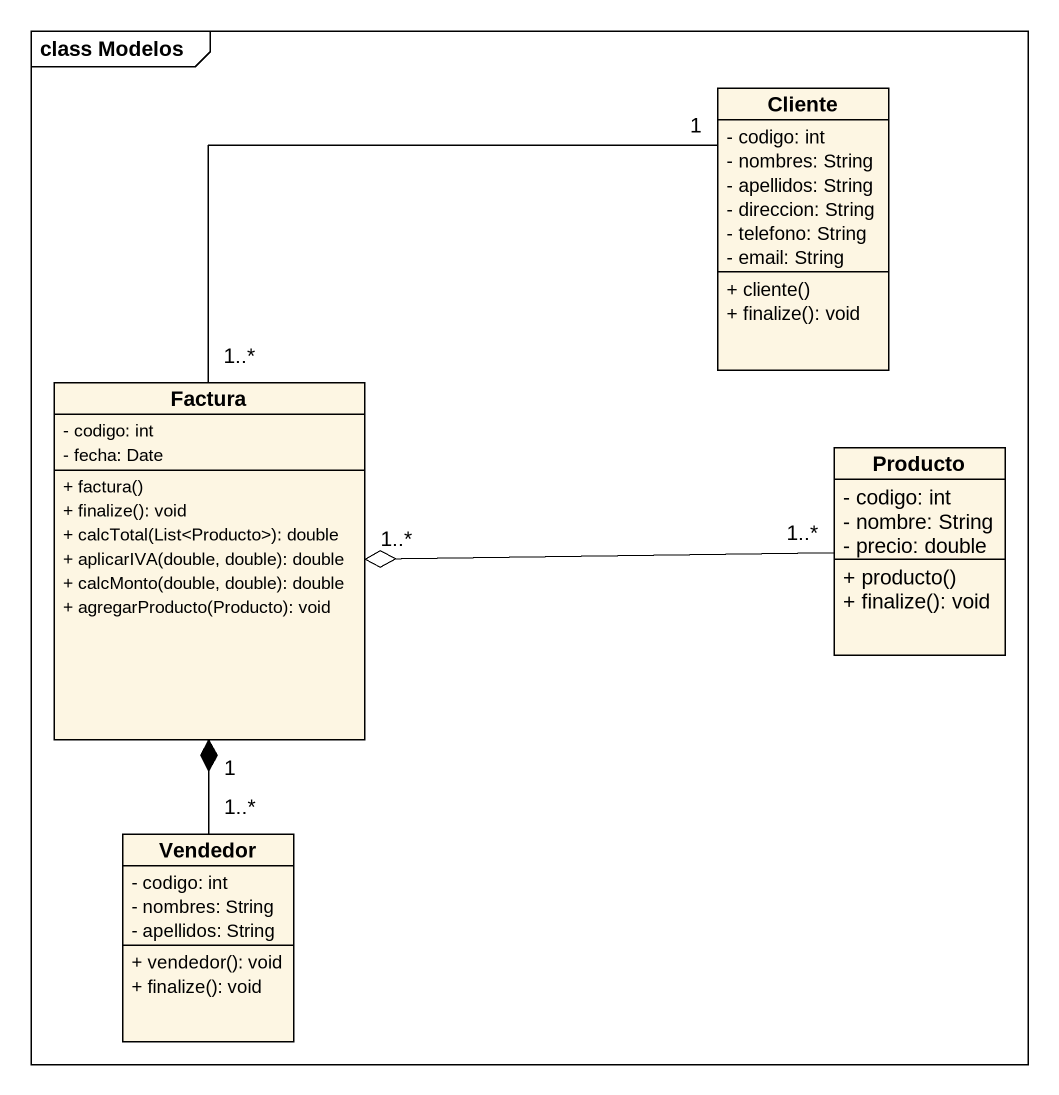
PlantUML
@startuml
mainframe class Modelos
hide circle
hide empty members
skinparam classAttributeIconSize 0
class Cliente {
  - codigo: int
  - nombres: String
  - apellidos: String
  - direccion: String
  - telefono: String
  - email: String
  + cliente()
  + finalize(): void
}
class Factura {
  - codigo: int
  - fecha: Date
  + factura()
  + finalize(): void
  + calcTotal(List<Producto>): double
  + aplicarIVA(double, double): double
  + calcMonto(double, double): double
  + agregarProducto(Producto): void
}
class Producto {
  - codigo: int
  - nombre: String
  - precio: double
  + producto()
  + finalize(): void
}
class Vendedor {
  - codigo: int
  - nombres: String
  - apellidos: String
  + vendedor(): void
  + finalize(): void
}
Cliente "1" -left- "1..*" Factura
Producto "1..*" -left-o "1..*" Factura
Vendedor "1..*" -up-* "1" Factura
@enduml
